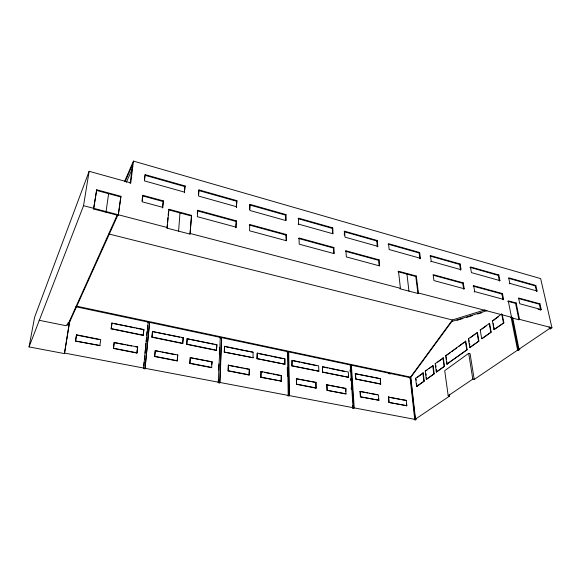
<?xml version="1.0" encoding="UTF-8"?>
<svg xmlns="http://www.w3.org/2000/svg" width="581" height="581" viewBox="0 0 581 581"><rect width="100%" height="100%" fill="white"/><g stroke="black" fill="none" stroke-linecap="round" stroke-linejoin="round"><path stroke-width="0.87" d="M260.847 377.345L261.072 371.506L281.269 375.522L281.335 381.107L260.847 377.345L261.072 371.506M257.02 358.782L257.26 353.081L284.843 358.818L284.922 364.251L257.02 358.782L257.26 353.081M253.04 357.707L253.098 352.217L224.578 346.283L224.208 352.057L253.04 357.707L224.208 352.057M249.089 375.043L249.365 369.175L228.297 365.246L228.13 370.932L249.089 375.043L249.365 369.175M249.532 209.291L249.975 204.374L286.005 214.592L286.113 220.627L249.888 210.467L249.975 204.374M236.351 220.845L235.813 227.737L236.351 220.845L197.722 210.286L197.235 213.271M236.874 200.656L236.344 207.337L236.874 200.656L198.949 189.9L198.397 194.018M228.13 370.932L228.486 365.021M224.397 351.825L224.578 346.283M352.384 405.385L352.558 408.058L353.045 407.673L350.234 364.955L288.684 351.904L289.476 395.639L287.777 395.814L288.22 395.407L287.472 351.643L221.593 337.67L220.017 382.494L219.633 382.93L218.282 382.676L220.286 337.394L149.607 322.404L144.989 368.826L143.536 368.55L148.213 322.106L75.683 306.724M219.633 382.93L221.593 337.67M218.282 382.676L218.383 379.989M218.739 370.133L218.972 363.859M219.327 353.996L219.56 347.721M216.466 350.466L216.866 344.678L187.089 338.759L186.741 344.366L216.466 350.466L216.866 344.678M211.76 364.432L212.05 361.752L190.19 357.671L189.849 363.437L211.622 367.7L212.05 361.752M189.849 363.437L190.365 357.438M197.722 210.286L197.337 216.684L236.191 227.178M198.949 189.9L198.579 196.066L236.714 206.771M186.741 344.366L187.264 338.52M182.688 343.538L183.233 337.677L152.454 331.555L151.939 337.234L182.688 343.538L183.233 337.677M167.357 224.658L167.059 228.137L190.016 234.114L191.548 215.362L168.955 209.262L168.635 209.857L191.207 215.95M190.016 234.114L191.548 215.362M177.205 360.961L177.779 354.933L155.171 350.706L154.662 356.545L177.205 360.961L177.379 358.477M177.488 356.821L177.779 354.933M184.823 186.588L184.373 192.776L185.15 185.985L145.177 174.649L144.887 175.273L184.823 186.588L185.15 185.985M178.599 231.144L179.987 212.922M167.582 222.044L167.96 217.693M168.185 215.086L168.483 211.6M167.059 228.137L168.955 209.262M154.662 356.545L155.33 350.466M163.167 201.534L162.578 207.991L163.479 200.924L142.897 195.303L142.599 195.92L163.167 201.534L163.479 200.924M151.939 337.234L152.607 331.308M143.797 365.848L144.139 362.246M144.393 359.545L144.734 355.942M144.996 353.233L145.337 349.631M145.504 347.83L145.933 343.327M146.107 341.526L146.448 337.924M146.702 335.222L147.044 331.62M147.305 328.911L147.647 325.309M144.989 368.826L149.607 322.404M143.158 335.433L143.87 329.492L111.893 323.123L111.182 328.875L143.158 335.433L143.87 329.492M136.898 353.059L137.646 346.944L114.152 342.55L113.44 348.469L136.898 353.059L137.646 346.944M142.062 200.786L142.425 197.54M144.393 179.732L144.785 176.166M142.897 195.303L142.178 201.789L162.891 207.381M145.177 174.649L144.487 180.894L184.7 192.173M113.44 348.469L114.29 342.303M130.159 183.64L132.475 164.801L125.285 181.214M474.219 379.422L470.08 353.655L468.678 353.328L444.719 370.671L448.205 395.763L472.796 379.11L474.219 379.422L549.473 328.606L550.403 328.846L551.95 327.807L540.642 278.611L133.463 161.09L130.79 182.87L89.125 171.301L34.606 317.219L29.05 346.915L64.455 353.604L69.756 321.09M111.182 328.875L112.031 322.862M118.234 215.428L120.921 196.298L96.693 189.755L93.599 209.007L118.234 215.428L120.921 196.298M99.816 345.797L100.731 339.602L76.525 334.787L75.501 341.032L99.947 345.55L75.501 341.032M105.989 212.239L108.611 193.676M75.624 340.778L76.525 334.787M96.693 189.755L93.599 209.007M39.08 320.262L66.154 325.738L66.597 324.743L67.737 324.975L68.021 323.218M64.455 353.604L69.379 322.506M29.05 346.915L83.548 205.689L89.125 171.301M124.53 181.519L133.463 161.09M126.288 182.412L132.069 169.303M67.737 324.975L117.239 214.948M117.74 215.369L69.124 323.152L67.992 322.92M148.213 322.106L147.901 322.608L149.302 322.905M352.558 408.058L353.727 408.276L350.895 365.609L351.367 365.202L410.063 377.65L414.711 419.344L414.18 419.7L415.299 419.91L410.513 377.113L452.388 319.971L485.099 309.862M487.009 310.668L451.822 321.453L410.818 377.367L415.488 419.083L416.301 419.235L415.299 419.91M285.692 220.308L285.598 215.144L286.005 214.592M286.041 240.403L285.946 235.051L286.36 234.513L249.692 224.491L249.605 230.802L286.477 240.759L286.36 234.513M298.22 224.673L298.634 224.135L298.46 218.129L332.731 227.854L333.08 233.802L298.634 224.135M220.286 337.394L219.916 337.866L221.223 338.142M332.593 233.475L332.296 228.369L332.731 227.854M344.591 231.216L344.141 231.732L376.764 240.97L377.229 240.476L344.591 231.216L344.998 237.142L377.795 246.344L377.229 240.476M333.741 253.287L333.436 248.014L333.879 247.499L299.033 237.97L299.215 244.194L334.242 253.657L333.879 247.499M253.098 352.217L239.938 349.747M345.935 250.789L345.477 251.297L378.623 260.346L379.095 259.852L345.935 250.789L346.356 256.925L379.683 265.924L379.095 259.852M377.795 246.344L377.323 246.838L376.764 240.97M289.033 396.053L288.256 352.34L288.684 351.904M284.843 358.818L284.712 364.461M292.04 360.314L291.938 365.943L318.875 371.215L318.657 365.856L292.04 360.314L291.938 365.943M281.269 375.522L281.117 381.318M420.412 258.298L419.918 258.777L419.155 252.982L419.649 252.51L388.529 243.679L389.147 249.532L420.412 258.298L419.649 252.51M296.361 378.776L316.042 382.443L316.028 388.159L296.492 384.332L296.361 378.776L316.042 382.443M296.492 384.332L296.586 378.572M400.411 288.299L399.91 288.764L417.921 293.456L418.436 292.998L416.294 276.026L398.501 271.225L400.411 288.299L190.357 233.54M430.739 261.806L431.24 261.341L430.434 255.567L460.137 263.992L461.082 269.707L431.24 261.341M417.921 293.456L415.793 276.491L416.294 276.026M322.535 366.662L322.549 372.225L348.651 377.323L348.31 372.029L322.535 366.662L322.549 372.225M429.933 256.032L459.622 264.449L460.137 263.992M326.74 384.818L345.818 388.362L345.913 394.012L326.994 390.301L326.74 384.818L344.722 388.391M326.994 390.301L346.153 393.816M355.281 373.728L380.402 378.703L380.613 384.135L355.645 379.008L355.281 373.728L380.402 378.703M462.716 283.296L463.246 282.853L464.212 288.757L463.682 289.2L462.716 283.296L433.455 275.314M355.645 379.008L380.867 383.939M345.818 388.362L345.768 391.674M502.463 293.572L473.682 285.707L473.152 286.15L501.911 294.001L502.463 293.572L503.596 299.389L474.699 291.589L474.161 292.025M498.287 275.401L498.825 274.966L499.929 280.608L499.384 281.044L498.287 275.401L469.913 267.362M360.002 391.427L378.434 394.855L378.892 400.229L360.394 396.845L360.002 391.427L367.795 392.981M360.394 396.845L378.892 400.229M509.261 283.811L509.813 283.383L537.076 291.03L535.827 285.46L508.665 277.762L509.813 283.383M353.727 408.276L354.221 407.898L414.711 419.344M409.554 378.035L410.063 377.65M508.971 278.43L535.268 285.881L535.827 285.46M388.391 397.077L406.279 400.396L406.845 405.712L388.892 402.43L388.391 397.077L399.851 399.35M507.707 301.27L515.587 303.398L516.146 302.977L519.501 319.347L551.95 327.807M415.64 378.246L423.251 372.944L424.239 381.085L416.976 386.401L416.57 386.321L415.64 378.246L416.243 380.127M425.263 371.048L433.128 365.565L434.203 373.801L426.679 379.306L426.272 379.219L425.263 371.048L427.02 370.126M435.184 363.626L443.318 357.947L444.48 366.284L436.687 371.978L436.28 371.891L435.184 363.626L435.59 363.721M445.663 355.79L465.78 341.156L467.139 349.697L446.847 364.149L445.663 355.79L450.297 352.732M468.38 338.803L477.444 332.448L478.904 341.091L470.189 347.467L469.76 347.373L468.38 338.803L468.802 338.905M480.197 329.964L489.601 323.356L491.185 332.107L482.121 338.738L481.685 338.636L480.197 329.964L480.625 330.066M502.318 314.866L503.85 322.84L493.988 329.623L492.383 320.85L501.715 313.871M417.478 377.258L423.251 372.944M429.061 368.601L431.77 366.575M437.696 362.145L443.318 357.947M451.706 351.679L456.637 347.997M458.743 346.421L464.379 342.209M470.24 337.83L475.28 334.06M482.005 329.035L486.152 325.941M493.53 320.421L498.563 316.667M537.076 291.03L536.517 291.444L535.268 285.881M388.892 402.43L406.845 405.712M416.57 386.321L424.239 381.085M426.272 379.219L434.203 373.801M436.28 371.891L444.48 366.284M446.847 364.149L467.139 349.697M469.76 347.373L478.904 341.091M481.685 338.636L491.185 332.107M493.988 329.623L503.85 322.84M516.146 302.977L508.259 300.849L511.527 317.27L510.96 317.684L518.935 319.761L519.501 319.347M518.862 298.627L539.379 304.226L539.945 303.812L541.231 309.557L540.664 309.956L538.086 309.266M406.279 400.396L401.609 399.706M415.488 419.083L449.6 396.053L449.345 394.259M511.098 317.371L517.613 350.125L518.513 350.343L519.893 349.413L518.986 349.196L512.609 317.284M456.935 320.349L462.948 318.504M466.383 317.458L472.397 315.621M477.553 314.045L481.852 312.731M64.694 353.103L143.856 368.085M145.308 368.354L218.667 382.24M220.017 382.494L288.22 395.407M289.476 395.639L353.045 407.673M113.578 348.222L137.051 352.82M154.822 356.306L177.379 360.728M190.023 363.205L211.811 367.475M228.326 370.714L249.293 374.825M261.058 377.134L281.335 381.107M296.717 384.121L316.26 387.955M76.401 335.048L98.864 339.515M114.152 342.55L125.387 344.787M127.116 345.129L131.437 345.985M135.758 346.85L137.494 347.191M156.035 350.88L160.349 351.737M162.077 352.079L175.019 354.65M191.055 357.838L204.062 360.423M205.797 360.772L211.862 361.978M228.297 365.246L233.511 366.284M235.254 366.626L242.204 368.013M243.947 368.354L248.29 369.218M260.869 371.724L262.627 372.072M264.377 372.421L271.4 373.815M273.157 374.164L280.173 375.558M369.523 393.322L377.316 394.869M448.205 395.763L449.6 396.053M111.32 328.621L143.311 335.186M152.091 336.987L182.862 343.298M186.915 344.134L216.648 350.234M257.223 358.564L284.922 364.251M292.149 365.732L318.875 371.215M322.775 372.014L348.651 377.323M114.544 323.675L134.879 327.902M136.644 328.265L143.718 329.739M153.326 331.736L165.57 334.278M167.321 334.649L179.565 337.191M181.308 337.554L183.059 337.917M187.089 338.759L199.276 341.287M201.011 341.65L213.198 344.184M214.941 344.548L216.677 344.911M226.118 346.872L238.21 349.384M259.642 353.844L269.119 355.812M270.84 356.168L282.911 358.68M292.708 360.714L299.803 362.195M301.575 362.559L316.652 365.696M323.196 367.054L327.64 367.984M329.42 368.347L344.518 371.491M287.043 352.086L288.256 352.34M388.544 373.583L390.294 373.953M76.794 306.209L410.513 377.113M108.807 233.969L452.388 319.971M451.822 321.453L452.643 321.656M492.383 320.85L492.819 320.959M83.548 205.689L167.386 227.549M418.436 292.998L511.527 317.27M464.212 288.757L433.942 280.579L433.106 274.617L463.246 282.853M541.231 309.557L519.77 303.754L518.564 297.973L539.945 303.812M96.439 190.401L120.645 196.923M398.007 271.697L415.793 276.491M197.38 210.874L235.98 221.412M249.307 225.05L285.946 235.051M298.612 238.508L333.436 248.014M499.929 280.608L471.416 272.612L470.436 266.911L498.825 274.966M198.615 190.495L236.503 201.229M249.598 204.94L285.598 215.144M298.046 218.667L332.296 228.369M388.05 244.173L419.155 252.982M550.004 327.096L550.403 328.846M549.074 326.856L549.473 328.606M539.379 304.226L540.664 309.956M515.587 303.398L518.935 319.761M511.984 317.604L518.513 350.343M501.911 294.001L503.044 299.818M501.882 314.757L503.407 322.724M493.298 323.595L493.618 325.345M493.944 327.103L494.424 329.739M489.173 323.247L490.749 331.998M473.682 285.707L474.699 291.589M477.016 332.339L478.475 340.989M459.622 264.449L460.559 270.165M468.94 339.762L469.216 341.475M469.492 343.189L469.775 344.903M468.678 353.328L472.796 379.11M465.359 341.054L466.717 349.602M446.193 356.719L446.549 359.232M446.905 361.738L447.261 364.243M442.904 357.852L444.066 366.19M435.808 365.369L436.033 367.025M436.36 369.501L436.687 371.978M432.722 365.471L433.796 373.706M425.975 373.59L426.171 375.217M426.476 377.672L426.679 379.306M422.845 372.857L423.839 380.998M406.947 274.109L408.959 291.125M416.664 383.714L416.976 386.401M406.395 404.122L406.584 405.894M378.623 260.346L379.117 265.546M388.645 396.888L389.147 402.241M380.228 379.771L380.613 384.135M378.485 398.631L378.645 400.425M360.249 391.238L360.634 396.656M355.521 373.525L355.884 378.812M344.257 233.424L344.373 235.116M351.367 365.202L354.221 407.898M350.052 369.814L350.169 371.593M350.633 378.71L350.75 380.49M351.214 387.6L351.338 389.379M348.302 375.762L348.411 377.527M326.972 384.615L327.234 390.105M315.817 382.647L316.028 388.159M287.297 367.257L287.45 376.176"/></g></svg>
